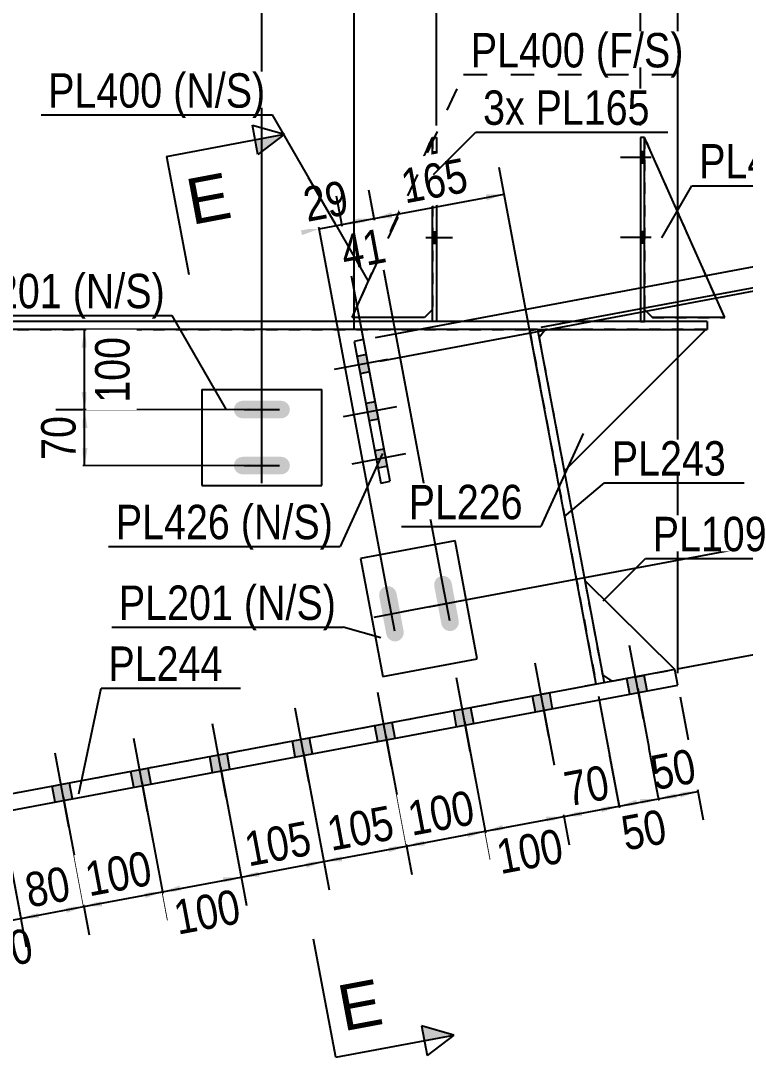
# Model space of a CAD drawing. Header units: millimetres. Extents: x -37 to 365, y -197 to 80.
# Drawn here: x 256.8 to 317.1, y -50.6 to 35.7 of the extents above; entities that cross this region are included whole.
import ezdxf

# ---------------------------------------------------------------- set-up
doc = ezdxf.new("R2010")
doc.units = ezdxf.units.MM
doc.linetypes.add('DXK_LINE_DOT1', pattern=[1.8814, 0.9407, -0.9407])
doc.linetypes.add('DXK_LINE_DOT2', pattern=[3.9198, 1.9599, -1.9599])
doc.styles.add('Arial', font='ARIAL.TTF', dxfattribs={"height": 0.2})
doc.styles.add('Arial Narrow', font='ARIALN.TTF', dxfattribs={"height": 0.2})

# ---------------------------------------------------------------- blocks, each defined once
blk = doc.blocks.new('Part-627306749-1599 - 1576')
at = {"color": 2, "linetype": 'Continuous'}
for p, q in [((292.947, -7.592), (285.084, -9.069)), ((294.792, -17.42), (292.947, -7.592)), ((285.084, -9.069), (286.93, -18.897)), ((286.93, -18.897), (294.792, -17.42))]:
    blk.add_line(p, q, dxfattribs=at)
blk = doc.blocks.new('Part-627306749-1709 - 1576')
at = {"color": 2, "linetype": 'Continuous'}
for p, q in [((248.994, 10), (248.994, 6.119)), ((299.139, 10), (299.162, 9.877)), ((248.994, -30), (248.994, 2.507))]:
    blk.add_line(p, q, dxfattribs=at)
at = {"color": 7, "linetype": 'DXK_LINE_DOT1'}
for p, q in [((248.994, 10), (299.139, 10)), ((299.162, 9.877), (304.687, -19.541)), ((248.994, 6.119), (248.994, 2.507)), ((304.687, -19.541), (248.994, -30))]:
    blk.add_line(p, q, dxfattribs=at)
blk = doc.blocks.new('Part-627306749-1643 - 1576')
at = {"color": 2, "linetype": 'Continuous'}
for p, q in [((299.817, 10), (299.162, 9.877)), ((304.687, -19.541), (299.162, 9.877)), ((299.817, 10), (305.342, -19.418)), ((305.342, -19.418), (304.687, -19.541))]:
    blk.add_line(p, q, dxfattribs=at)
blk = doc.blocks.new('Part-627306749-1753 - 1576')
at = {"color": 2, "linetype": 'Continuous'}
for p, q in [((291.054, 10.667), (247.243, 10.667)), ((308.388, 10.667), (291.387, 10.667)), ((313.937, 10.667), (308.721, 10.667)), ((313.937, 10.667), (313.937, 10)), ((299.817, 10), (230.243, 10)), ((299.818, 10), (313.937, 10))]:
    blk.add_line(p, q, dxfattribs=at)
at = {"color": 7, "linetype": 'DXK_LINE_DOT1'}
for p, q in [((291.387, 10.667), (291.054, 10.667)), ((308.721, 10.667), (308.388, 10.667)), ((299.817, 10), (299.818, 10)), ((299.817, 10), (299.818, 10))]:
    blk.add_line(p, q, dxfattribs=at)
blk = doc.blocks.new('Part-627306749-2097 - 1576')
at = {"color": 2, "linetype": 'Continuous'}
for p, q in [((311.239, -18.31), (248.994, -30)), ((311.485, -19.621), (311.239, -18.31)), ((249.24, -31.31), (311.485, -19.621)), ((248.994, -30), (249.24, -31.31))]:
    blk.add_line(p, q, dxfattribs=at)
blk = doc.blocks.new('Bolt-627306749-2122 - 1576')
at = {"linetype": 'Continuous'}
for points in [[(291.387, 23.868), (291.387, 24.802), (291.054, 24.802), (291.054, 23.868)], [(291.387, 23.868), (291.387, 24.802), (291.054, 24.802), (291.054, 23.868)], [(291.387, 23.868), (291.387, 24.802), (291.054, 24.802), (291.054, 23.868)], [(291.387, 17.202), (291.387, 18.135), (291.054, 18.135), (291.054, 17.202)], [(291.387, 17.202), (291.387, 18.135), (291.054, 18.135), (291.054, 17.202)], [(291.387, 17.202), (291.387, 18.135), (291.054, 18.135), (291.054, 17.202)]]:
    blk.add_hatch(color=3, dxfattribs=at).paths.add_polyline_path(points)
at = {"color": 3, "linetype": 'Continuous'}
for p, q in [((290.521, 24.335), (292.721, 24.335)), ((290.521, 24.335), (292.721, 24.335)), ((290.521, 24.335), (292.721, 24.335)), ((291.054, 24.802), (291.387, 24.802)), ((291.054, 24.802), (291.387, 24.802)), ((291.054, 24.802), (291.387, 24.802)), ((291.054, 23.868), (291.387, 23.868)), ((291.054, 23.868), (291.387, 23.868)), ((291.054, 23.868), (291.387, 23.868)), ((291.054, 18.135), (291.387, 18.135)), ((291.054, 18.135), (291.387, 18.135)), ((291.054, 18.135), (291.387, 18.135)), ((290.521, 17.668), (292.721, 17.668)), ((290.521, 17.668), (292.721, 17.668)), ((290.521, 17.668), (292.721, 17.668)), ((291.054, 17.202), (291.387, 17.202)), ((291.054, 17.202), (291.387, 17.202)), ((291.054, 17.202), (291.387, 17.202))]:
    blk.add_line(p, q, dxfattribs=at)
blk = doc.blocks.new('Part-627306749-1822 - 1576')
at = {"color": 2, "linetype": 'Continuous'}
for p, q in [((284.387, 11), (291.054, 26)), ((291.054, 11.667), (290.387, 11)), ((290.387, 11), (284.387, 11))]:
    blk.add_line(p, q, dxfattribs=at)
at = {"color": 7, "linetype": 'DXK_LINE_DOT1'}
blk.add_line((291.054, 26), (291.054, 11.667), dxfattribs=at)
blk = doc.blocks.new('Bolt-627306749-2126 - 1576')
at = {"linetype": 'Continuous'}
for points in [[(292.087, -10.524), (291.801, -10.52), (291.535, -10.627), (291.331, -10.827), (291.219, -11.09), (291.215, -11.377), (291.806, -14.522), (291.913, -14.787), (292.113, -14.992), (292.376, -15.104), (292.662, -15.107), (292.928, -15), (293.132, -14.8), (293.244, -14.537), (293.248, -14.251), (292.657, -11.106), (292.55, -10.84), (292.35, -10.636)], [(287.5, -11.385), (287.214, -11.382), (286.949, -11.488), (286.744, -11.689), (286.632, -11.952), (286.629, -12.238), (287.22, -15.383), (287.326, -15.648), (287.526, -15.853), (287.79, -15.965), (288.076, -15.968), (288.341, -15.862), (288.546, -15.661), (288.658, -15.398), (288.661, -15.112), (288.07, -11.967), (287.964, -11.702), (287.764, -11.497)]]:
    blk.add_hatch(color=3, dxfattribs=at).paths.add_polyline_path(points)
at = {"color": 3, "linetype": 'Continuous'}
for p, q in [((292.502, -14.255), (291.961, -11.372)), ((287.916, -15.117), (287.374, -12.234)), ((290.79, -13.084), (293.673, -12.543)), ((286.204, -13.946), (289.086, -13.404))]:
    blk.add_line(p, q, dxfattribs=at)
blk = doc.blocks.new('Part-627306749-1871 - 1576')
at = {"color": 2, "linetype": 'Continuous'}
for p, q in [((285.324, 9.156), (284.538, 9.008)), ((284.538, 9.008), (286.753, -2.786)), ((287.539, -2.638), (285.324, 9.156)), ((286.753, -2.786), (287.539, -2.638))]:
    blk.add_line(p, q, dxfattribs=at)
blk = doc.blocks.new('Part-627306749-2031 - 1576')
at = {"color": 2, "linetype": 'Continuous'}
for p, q in [((315.388, 10.999), (308.723, 26)), ((309.388, 11), (308.721, 11.667)), ((315.388, 10.999), (309.388, 11))]:
    blk.add_line(p, q, dxfattribs=at)
blk = doc.blocks.new('Part-627306749-1952 - 1576')
at = {"color": 7, "linetype": 'DXK_LINE_DOT1'}
for p, q in [((308.723, 26), (308.721, 11.667)), ((315.388, 10.999), (308.723, 26)), ((308.721, 11.667), (309.388, 11)), ((309.388, 11), (315.388, 10.999))]:
    blk.add_line(p, q, dxfattribs=at)
blk = doc.blocks.new('Part-627306749-2075 - 1576')
at = {"color": 2, "linetype": 'Continuous'}
for p, q in [((300.484, 10), (299.94, 9.345)), ((302.032, -1.794), (313.817, 10))]:
    blk.add_line(p, q, dxfattribs=at)
at = {"color": 7, "linetype": 'DXK_LINE_DOT1'}
for p, q in [((313.817, 10), (300.484, 10)), ((299.94, 9.345), (302.032, -1.794))]:
    blk.add_line(p, q, dxfattribs=at)
blk = doc.blocks.new('Part-627306749-2119 - 1576')
at = {"color": 2, "linetype": 'Continuous'}
for p, q in [((311.239, -18.31), (303.742, -10.9)), ((305.219, -18.763), (305.997, -19.295))]:
    blk.add_line(p, q, dxfattribs=at)
at = {"color": 7, "linetype": 'DXK_LINE_DOT1'}
for p, q in [((303.742, -10.9), (305.219, -18.763)), ((305.997, -19.295), (311.239, -18.31))]:
    blk.add_line(p, q, dxfattribs=at)
blk = doc.blocks.new('Bolt-627306749-2124 - 1576')
at = {"linetype": 'Continuous'}
for points in [[(308.723, 23.866), (308.723, 24.8), (308.389, 24.8), (308.389, 23.867)], [(308.723, 23.866), (308.723, 24.8), (308.389, 24.8), (308.389, 23.867)], [(308.723, 23.866), (308.723, 24.8), (308.389, 24.8), (308.389, 23.867)], [(308.722, 17.2), (308.722, 18.133), (308.389, 18.133), (308.388, 17.2)], [(308.722, 17.2), (308.722, 18.133), (308.389, 18.133), (308.388, 17.2)], [(308.722, 17.2), (308.722, 18.133), (308.389, 18.133), (308.388, 17.2)]]:
    blk.add_hatch(color=3, dxfattribs=at).paths.add_polyline_path(points)
at = {"color": 3, "linetype": 'Continuous'}
for p, q in [((309.256, 24.333), (306.723, 24.333)), ((309.256, 24.333), (306.723, 24.333)), ((309.256, 24.333), (306.723, 24.333)), ((308.723, 24.8), (308.389, 24.8)), ((308.723, 24.8), (308.389, 24.8)), ((308.723, 24.8), (308.389, 24.8)), ((308.723, 23.866), (308.389, 23.867)), ((308.723, 23.866), (308.389, 23.867)), ((308.723, 23.866), (308.389, 23.867)), ((308.722, 18.133), (308.389, 18.133)), ((308.722, 18.133), (308.389, 18.133)), ((308.722, 18.133), (308.389, 18.133)), ((309.255, 17.666), (306.722, 17.667)), ((309.255, 17.666), (306.722, 17.667)), ((309.255, 17.666), (306.722, 17.667)), ((308.722, 17.2), (308.388, 17.2)), ((308.722, 17.2), (308.388, 17.2)), ((308.722, 17.2), (308.388, 17.2))]:
    blk.add_line(p, q, dxfattribs=at)
blk = doc.blocks.new('Bolt-627306749-2130 - 1576')
at = {"linetype": 'Continuous'}
for points in [[(278.978, 2.814), (279.137, 3.052), (279.193, 3.333), (279.137, 3.613), (278.978, 3.851), (278.74, 4.01), (278.459, 4.066), (275.259, 4.066), (274.979, 4.01), (274.741, 3.851), (274.582, 3.613), (274.526, 3.333), (274.582, 3.052), (274.741, 2.814), (274.979, 2.655), (275.259, 2.599), (278.459, 2.599), (278.74, 2.655)], [(278.978, -1.852), (279.137, -1.615), (279.193, -1.334), (279.137, -1.053), (278.978, -0.815), (278.74, -0.656), (278.459, -0.601), (275.259, -0.601), (274.979, -0.656), (274.741, -0.815), (274.582, -1.053), (274.526, -1.334), (274.582, -1.615), (274.741, -1.852), (274.979, -2.011), (275.259, -2.067), (278.459, -2.067), (278.74, -2.011)]]:
    blk.add_hatch(color=3, dxfattribs=at).paths.add_polyline_path(points)
at = {"color": 3, "linetype": 'Continuous'}
for p, q in [((276.859, 1.866), (276.859, 4.799)), ((275.393, 3.333), (278.326, 3.333)), ((276.859, -2.801), (276.859, 0.133)), ((275.393, -1.334), (278.326, -1.334))]:
    blk.add_line(p, q, dxfattribs=at)
blk = doc.blocks.new('Bolt-627306749-2136 - 1576')
at = {"linetype": 'Continuous'}
for points in [[(285.829, 6.469), (285.558, 7.911), (284.772, 7.763), (285.042, 6.322)], [(286.567, 2.538), (286.296, 3.979), (285.51, 3.832), (285.781, 2.39)], [(287.305, -1.393), (287.035, 0.048), (286.248, -0.1), (286.519, -1.541)]]:
    blk.add_hatch(color=3, dxfattribs=at).paths.add_polyline_path(points)
at = {"color": 3, "linetype": 'Continuous'}
for p, q in [((285.558, 7.911), (284.772, 7.763)), ((287.331, 7.498), (282.876, 6.661)), ((285.829, 6.469), (285.042, 6.322)), ((288.07, 3.566), (283.614, 2.73)), ((286.296, 3.979), (285.51, 3.832)), ((286.567, 2.538), (285.781, 2.39)), ((287.035, 0.048), (286.248, -0.1)), ((288.808, -0.365), (284.353, -1.202)), ((287.305, -1.393), (286.519, -1.541))]:
    blk.add_line(p, q, dxfattribs=at)
blk = doc.blocks.new('Bolt-627306749-2181 - 1576')
at = {"linetype": 'Continuous'}
for points in [[(308.684, -18.79), (307.242, -19.061), (307.488, -20.371), (308.93, -20.101)], [(308.684, -18.79), (307.242, -19.061), (307.488, -20.371), (308.93, -20.101)], [(300.821, -20.267), (299.38, -20.537), (299.626, -21.848), (301.067, -21.577)], [(300.821, -20.267), (299.38, -20.537), (299.626, -21.848), (301.067, -21.577)], [(294.269, -21.497), (292.827, -21.768), (293.074, -23.078), (294.515, -22.808)], [(294.269, -21.497), (292.827, -21.768), (293.074, -23.078), (294.515, -22.808)], [(287.717, -22.728), (286.275, -22.998), (286.521, -24.309), (287.963, -24.038)], [(287.717, -22.728), (286.275, -22.998), (286.521, -24.309), (287.963, -24.038)], [(280.837, -24.02), (279.396, -24.29), (279.642, -25.601), (281.083, -25.33)], [(280.837, -24.02), (279.396, -24.29), (279.642, -25.601), (281.083, -25.33)], [(273.957, -25.312), (272.516, -25.583), (272.762, -26.893), (274.203, -26.622)], [(273.957, -25.312), (272.516, -25.583), (272.762, -26.893), (274.203, -26.622)], [(267.405, -26.542), (265.964, -26.813), (266.21, -28.123), (267.651, -27.853)], [(267.405, -26.542), (265.964, -26.813), (266.21, -28.123), (267.651, -27.853)], [(260.853, -27.773), (259.412, -28.044), (259.658, -29.354), (261.099, -29.083)], [(260.853, -27.773), (259.412, -28.044), (259.658, -29.354), (261.099, -29.083)], [(252.991, -29.249), (251.549, -29.52), (251.795, -30.831), (253.237, -30.56)], [(252.991, -29.249), (251.549, -29.52), (251.795, -30.831), (253.237, -30.56)]]:
    blk.add_hatch(color=3, dxfattribs=at).paths.add_polyline_path(points)
at = {"color": 3, "linetype": 'Continuous'}
for p, q in [((308.62, -22.424), (307.471, -16.305)), ((308.62, -22.424), (307.471, -16.305)), ((300.757, -23.901), (299.608, -17.781)), ((300.757, -23.901), (299.608, -17.781)), ((308.93, -20.101), (308.684, -18.79)), ((308.93, -20.101), (308.684, -18.79)), ((294.205, -25.131), (293.056, -19.012)), ((294.205, -25.131), (293.056, -19.012)), ((307.488, -20.371), (307.242, -19.061)), ((307.488, -20.371), (307.242, -19.061)), ((287.653, -26.362), (286.504, -20.242)), ((287.653, -26.362), (286.504, -20.242)), ((299.626, -21.848), (299.38, -20.537)), ((299.626, -21.848), (299.38, -20.537)), ((301.067, -21.577), (300.821, -20.267)), ((301.067, -21.577), (300.821, -20.267)), ((280.773, -27.654), (279.624, -21.534)), ((280.773, -27.654), (279.624, -21.534)), ((294.515, -22.808), (294.269, -21.497)), ((294.515, -22.808), (294.269, -21.497)), ((293.074, -23.078), (292.827, -21.768)), ((293.074, -23.078), (292.827, -21.768)), ((273.894, -28.946), (272.744, -22.826)), ((273.894, -28.946), (272.744, -22.826)), ((286.521, -24.309), (286.275, -22.998)), ((286.521, -24.309), (286.275, -22.998)), ((287.963, -24.038), (287.717, -22.728)), ((287.963, -24.038), (287.717, -22.728)), ((267.342, -30.176), (266.192, -24.057)), ((267.342, -30.176), (266.192, -24.057)), ((281.083, -25.33), (280.837, -24.02)), ((281.083, -25.33), (280.837, -24.02)), ((279.642, -25.601), (279.396, -24.29)), ((279.642, -25.601), (279.396, -24.29)), ((260.789, -31.407), (259.64, -25.287)), ((260.789, -31.407), (259.64, -25.287)), ((272.762, -26.893), (272.516, -25.583)), ((272.762, -26.893), (272.516, -25.583)), ((274.203, -26.622), (273.957, -25.312)), ((274.203, -26.622), (273.957, -25.312)), ((267.651, -27.853), (267.405, -26.542)), ((267.651, -27.853), (267.405, -26.542)), ((252.927, -32.884), (251.778, -26.764)), ((252.927, -32.884), (251.778, -26.764)), ((266.21, -28.123), (265.964, -26.813)), ((266.21, -28.123), (265.964, -26.813)), ((259.658, -29.354), (259.412, -28.044)), ((259.658, -29.354), (259.412, -28.044)), ((261.099, -29.083), (260.853, -27.773)), ((261.099, -29.083), (260.853, -27.773)), ((253.237, -30.56), (252.991, -29.249)), ((253.237, -30.56), (252.991, -29.249)), ((251.795, -30.831), (251.549, -29.52)), ((251.795, -30.831), (251.549, -29.52))]:
    blk.add_line(p, q, dxfattribs=at)
blk = doc.blocks.new('Part-627306749-2273 - 1576')
at = {"color": 2, "linetype": 'Continuous'}
for p, q in [((308.39, 26), (308.388, 10.667)), ((308.723, 26), (308.39, 26)), ((308.721, 10.667), (308.723, 26)), ((308.388, 10.667), (308.721, 10.667))]:
    blk.add_line(p, q, dxfattribs=at)
blk = doc.blocks.new('Part-627306749-2283 - 1576')
at = {"color": 2, "linetype": 'Continuous'}
for p, q in [((291.054, 10.667), (291.054, 26)), ((291.054, 26), (291.387, 26)), ((291.387, 26), (291.387, 10.667)), ((291.387, 10.667), (291.054, 10.667))]:
    blk.add_line(p, q, dxfattribs=at)
blk = doc.blocks.new('Part-627306749-2303 - 1576')
at = {"color": 2, "linetype": 'Continuous'}
for p, q in [((271.859, 4.999), (281.859, 4.999)), ((271.859, 4.999), (271.859, -3.001)), ((281.859, -3.001), (281.859, 4.999)), ((271.859, -3.001), (281.859, -3.001))]:
    blk.add_line(p, q, dxfattribs=at)
blk = doc.blocks.new('Part-627306749-5512 - 1576')
at = {"color": 7, "linetype": 'DXK_LINE_DOT1'}
for p, q in [((284.387, 11), (291.054, 26)), ((291.054, 11.666), (290.387, 11)), ((291.054, 11.667), (291.054, 11.666)), ((290.387, 11), (284.387, 11))]:
    blk.add_line(p, q, dxfattribs=at)
blk = doc.blocks.new('StraightDimension-627306749-6369 - 1576')
at = {"linetype": 'Continuous'}
blk.add_hatch(color=7, dxfattribs=at).paths.add_polyline_path([(306.89, 40.036), (308.39, 39.786), (306.89, 39.536)])
at = {"color": 7, "linetype": 'Continuous'}
for p, q in [((308.39, 27), (308.39, 44.286)), ((298.327, 39.786), (308.39, 39.786))]:
    blk.add_line(p, q, dxfattribs=at)
at = {"color": 0}
blk.add_wipeout([(307.615, 40.686), (307.615, 44.886), (299.102, 44.886), (299.102, 40.686)], dxfattribs=at)
at = {"color": 3, "style": 'Arial Narrow'}
blk.add_text('7485', height=2.8633, dxfattribs=at).set_placement((299.702, 41.286))
blk = doc.blocks.new('StraightDimension-627306749-2498 - 1576')
at = {"linetype": 'Continuous'}
for points in [[(311.625, -28.495), (313.146, -28.463), (311.718, -28.986)], [(311.39, -29.047), (309.87, -29.079), (311.298, -28.556)]]:
    blk.add_hatch(color=7, dxfattribs=at).paths.add_polyline_path(points)
at = {"color": 7, "linetype": 'Continuous'}
for p, q in [((308.147, -19.908), (310.313, -31.437)), ((311.67, -20.604), (313.589, -30.822)), ((309.87, -29.079), (313.146, -28.463))]:
    blk.add_line(p, q, dxfattribs=at)
at = {"color": 0}
blk.add_wipeout([(313.866, -28.176), (313.091, -24.048), (308.319, -24.944), (309.094, -29.072)], dxfattribs=at)
at = {"color": 3, "style": 'Arial Narrow'}
blk.add_text('50', height=2.8633, rotation=10.6341, dxfattribs=at).set_placement((309.573, -28.371))
blk = doc.blocks.new('StraightDimension-627306749-2513 - 1576')
at = {"linetype": 'Continuous'}
for points in [[(323.393, 17.831), (323.424, 16.311), (322.902, 17.739)], [(323.773, 13.1), (323.742, 14.62), (324.264, 13.192)]]:
    blk.add_hatch(color=7, dxfattribs=at).paths.add_polyline_path(points)
at = {"color": 7, "linetype": 'Continuous'}
for p, q in [((286.307, 9.34), (325.635, 16.726)), ((323.424, 16.311), (323.742, 14.62)), ((300.122, 10.185), (325.953, 15.036))]:
    blk.add_line(p, q, dxfattribs=at)
at = {"color": 0}
blk.add_wipeout([(324.178, 13.107), (328.306, 13.882), (327.41, 18.655), (323.282, 17.88)], dxfattribs=at)
at = {"color": 3, "style": 'Arial Narrow'}
blk.add_text('26', height=2.8633, rotation=-79.36611, dxfattribs=at).set_placement((323.983, 17.401))
blk = doc.blocks.new('StraightDimension-627306749-6370 - 1576')
at = {"linetype": 'Continuous'}
blk.add_hatch(color=7, dxfattribs=at).paths.add_polyline_path([(289.887, 40.036), (291.387, 39.786), (289.887, 39.536)])
at = {"color": 7, "linetype": 'Continuous'}
for p, q in [((291.387, 27), (291.387, 44.286)), ((281.325, 39.786), (291.387, 39.786))]:
    blk.add_line(p, q, dxfattribs=at)
at = {"color": 0}
blk.add_wipeout([(290.612, 40.686), (290.612, 44.886), (282.1, 44.886), (282.1, 40.686)], dxfattribs=at)
at = {"color": 3, "style": 'Arial Narrow'}
blk.add_text('7230', height=2.8633, dxfattribs=at).set_placement((282.7, 41.286))
blk = doc.blocks.new('StraightDimension-627306749-2598 - 1576')
at = {"linetype": 'Continuous'}
for points in [[(261.848, 1.807), (262.096, 3.308), (262.348, 1.808)], [(262.351, 0.142), (262.103, -1.359), (261.851, 0.141)]]:
    blk.add_hatch(color=7, dxfattribs=at).paths.add_polyline_path(points)
at = {"color": 7, "linetype": 'Continuous'}
for p, q in [((275.859, 3.331), (259.846, 3.304)), ((262.103, -1.359), (262.096, 3.308)), ((275.859, -1.336), (259.853, -1.363))]:
    blk.add_line(p, q, dxfattribs=at)
at = {"color": 0}
blk.add_wipeout([(261.945, 3.402), (257.745, 3.395), (257.754, -1.461), (261.954, -1.454)], dxfattribs=at)
at = {"color": 3, "style": 'Arial Narrow'}
blk.add_text('70', height=2.8633, rotation=90.09761, dxfattribs=at).set_placement((261.353, -0.855))
blk = doc.blocks.new('StraightDimension-627306749-2417 - 1576')
at = {"linetype": 'Continuous'}
for points in [[(255.697, -39.507), (254.177, -39.538), (255.605, -39.015)], [(255.277, -39.077), (256.797, -39.046), (255.369, -39.568)]]:
    blk.add_hatch(color=7, dxfattribs=at).paths.add_polyline_path(points)
at = {"color": 7, "linetype": 'Continuous'}
for p, q in [((255.075, -29.875), (257.213, -41.257)), ((252.454, -30.368), (254.592, -41.749)), ((254.177, -39.538), (256.797, -39.046))]:
    blk.add_line(p, q, dxfattribs=at)
at = {"color": 0}
blk.add_wipeout([(258.676, -43.119), (257.901, -38.991), (253.128, -39.887), (253.903, -44.015)], dxfattribs=at)
at = {"color": 3, "style": 'Arial Narrow'}
blk.add_text('40', height=2.8633, rotation=10.6341, dxfattribs=at).set_placement((254.382, -43.315))
blk = doc.blocks.new('StraightDimension-627306749-2435 - 1576')
at = {"linetype": 'Continuous'}
for points in [[(258.318, -39.014), (256.797, -39.046), (258.226, -38.523)], [(260.519, -38.092), (262.039, -38.061), (260.611, -38.584)]]:
    blk.add_hatch(color=7, dxfattribs=at).paths.add_polyline_path(points)
at = {"color": 7, "linetype": 'Continuous'}
for p, q in [((260.317, -28.891), (262.482, -40.42)), ((255.075, -29.875), (257.24, -41.404)), ((256.797, -39.046), (262.039, -38.061))]:
    blk.add_line(p, q, dxfattribs=at)
at = {"color": 0}
blk.add_wipeout([(261.777, -37.958), (261.002, -33.83), (256.229, -34.726), (257.004, -38.854)], dxfattribs=at)
at = {"color": 3, "style": 'Arial Narrow'}
blk.add_text('80', height=2.8633, rotation=10.6341, dxfattribs=at).set_placement((257.483, -38.154))
blk = doc.blocks.new('StraightDimension-627306749-2448 - 1576')
at = {"linetype": 'Continuous'}
for points in [[(267.071, -36.862), (268.591, -36.831), (267.163, -37.353)], [(263.56, -38.03), (262.039, -38.061), (263.467, -37.539)]]:
    blk.add_hatch(color=7, dxfattribs=at).paths.add_polyline_path(points)
at = {"color": 7, "linetype": 'Continuous'}
for p, q in [((266.869, -27.66), (269.034, -39.19)), ((260.317, -28.891), (262.482, -40.42)), ((262.039, -38.061), (268.591, -36.831))]:
    blk.add_line(p, q, dxfattribs=at)
at = {"color": 0}
blk.add_wipeout([(268.572, -36.682), (267.797, -32.554), (261.228, -33.788), (262.003, -37.915)], dxfattribs=at)
at = {"color": 3, "style": 'Arial Narrow'}
blk.add_text('100', height=2.8633, rotation=10.6341, dxfattribs=at).set_placement((262.482, -37.215))
blk = doc.blocks.new('StraightDimension-627306749-2451 - 1576')
at = {"linetype": 'Continuous'}
for points in [[(273.623, -35.631), (275.143, -35.6), (273.715, -36.123)], [(270.112, -36.8), (268.591, -36.831), (270.019, -36.308)]]:
    blk.add_hatch(color=7, dxfattribs=at).paths.add_polyline_path(points)
at = {"color": 7, "linetype": 'Continuous'}
for p, q in [((273.421, -26.43), (275.559, -37.812)), ((266.869, -27.66), (269.007, -39.042)), ((268.591, -36.831), (275.143, -35.6))]:
    blk.add_line(p, q, dxfattribs=at)
at = {"color": 0}
blk.add_wipeout([(275.955, -39.874), (275.18, -35.746), (268.61, -36.98), (269.385, -41.108)], dxfattribs=at)
at = {"color": 3, "style": 'Arial Narrow'}
blk.add_text('100', height=2.8633, rotation=10.6341, dxfattribs=at).set_placement((269.864, -40.407))
blk = doc.blocks.new('StraightDimension-627306749-2571 - 1576')
at = {"linetype": 'Continuous'}
for points in [[(285.045, 18.771), (283.524, 18.74), (284.952, 19.263)], [(280.104, 18.352), (281.625, 18.383), (280.196, 17.861)]]:
    blk.add_hatch(color=7, dxfattribs=at).paths.add_polyline_path(points)
at = {"color": 7, "linetype": 'Continuous'}
for p, q in [((286.7, 1.83), (283.109, 20.951)), ((287.46, -12.692), (281.209, 20.595)), ((281.625, 18.383), (283.524, 18.74))]:
    blk.add_line(p, q, dxfattribs=at)
at = {"color": 0}
blk.add_wipeout([(284.933, 19.157), (284.158, 23.285), (279.385, 22.389), (280.16, 18.261)], dxfattribs=at)
at = {"color": 3, "style": 'Arial Narrow'}
blk.add_text('29', height=2.8633, rotation=10.6341, dxfattribs=at).set_placement((280.639, 18.961))
blk = doc.blocks.new('StraightDimension-627306749-2454 - 1576')
at = {"linetype": 'Continuous'}
for points in [[(280.503, -34.339), (282.023, -34.308), (280.595, -34.831)], [(276.664, -35.569), (275.143, -35.6), (276.571, -35.078)]]:
    blk.add_hatch(color=7, dxfattribs=at).paths.add_polyline_path(points)
at = {"color": 7, "linetype": 'Continuous'}
for p, q in [((280.301, -25.138), (282.466, -36.667)), ((273.421, -26.43), (275.586, -37.959)), ((275.143, -35.6), (282.023, -34.308))]:
    blk.add_line(p, q, dxfattribs=at)
at = {"color": 0}
blk.add_wipeout([(281.84, -34.19), (281.065, -30.062), (274.496, -31.296), (275.271, -35.424)], dxfattribs=at)
at = {"color": 3, "style": 'Arial Narrow'}
blk.add_text('105', height=2.8633, rotation=10.6341, dxfattribs=at).set_placement((275.75, -34.723))
blk = doc.blocks.new('StraightDimension-627306749-2463 - 1576')
at = {"linetype": 'Continuous'}
for points in [[(287.383, -33.047), (288.903, -33.016), (287.475, -33.539)], [(283.544, -34.277), (282.023, -34.308), (283.451, -33.786)]]:
    blk.add_hatch(color=7, dxfattribs=at).paths.add_polyline_path(points)
at = {"color": 7, "linetype": 'Continuous'}
for p, q in [((287.181, -23.846), (289.346, -35.375)), ((280.301, -25.138), (282.466, -36.667)), ((282.023, -34.308), (288.903, -33.016))]:
    blk.add_line(p, q, dxfattribs=at)
at = {"color": 0}
blk.add_wipeout([(288.72, -32.898), (287.945, -28.77), (281.375, -30.004), (282.151, -34.132)], dxfattribs=at)
at = {"color": 3, "style": 'Arial Narrow'}
blk.add_text('105', height=2.8633, rotation=10.6341, dxfattribs=at).set_placement((282.63, -33.431))
blk = doc.blocks.new('StraightDimension-627306749-2472 - 1576')
at = {"linetype": 'Continuous'}
for points in [[(293.935, -31.817), (295.455, -31.786), (294.027, -32.308)], [(290.423, -32.985), (288.903, -33.016), (290.331, -32.494)]]:
    blk.add_hatch(color=7, dxfattribs=at).paths.add_polyline_path(points)
at = {"color": 7, "linetype": 'Continuous'}
for p, q in [((293.733, -22.615), (295.898, -34.144)), ((287.181, -23.846), (289.346, -35.375)), ((288.903, -33.016), (295.455, -31.786))]:
    blk.add_line(p, q, dxfattribs=at)
at = {"color": 0}
blk.add_wipeout([(295.436, -31.637), (294.661, -27.509), (288.091, -28.743), (288.866, -32.87)], dxfattribs=at)
at = {"color": 3, "style": 'Arial Narrow'}
blk.add_text('100', height=2.8633, rotation=10.6341, dxfattribs=at).set_placement((289.345, -32.17))
blk = doc.blocks.new('StraightDimension-627306749-2475 - 1576')
at = {"linetype": 'Continuous'}
for points in [[(300.489, -30.586), (302.009, -30.555), (300.581, -31.077)], [(296.975, -31.755), (295.455, -31.786), (296.883, -31.263)]]:
    blk.add_hatch(color=7, dxfattribs=at).paths.add_polyline_path(points)
at = {"color": 7, "linetype": 'Continuous'}
for p, q in [((300.287, -21.385), (302.424, -32.766)), ((293.733, -22.615), (295.87, -33.997)), ((295.455, -31.786), (302.009, -30.555))]:
    blk.add_line(p, q, dxfattribs=at)
at = {"color": 0}
blk.add_wipeout([(302.82, -34.829), (302.045, -30.701), (295.475, -31.935), (296.25, -36.062)], dxfattribs=at)
at = {"color": 3, "style": 'Arial Narrow'}
blk.add_text('100', height=2.8633, rotation=10.6341, dxfattribs=at).set_placement((296.729, -35.362))
blk = doc.blocks.new('StraightDimension-627306749-2481 - 1576')
at = {"linetype": 'Continuous'}
for points in [[(303.529, -30.524), (302.009, -30.555), (303.437, -30.032)], [(305.073, -29.725), (306.594, -29.694), (305.166, -30.216)]]:
    blk.add_hatch(color=7, dxfattribs=at).paths.add_polyline_path(points)
at = {"color": 7, "linetype": 'Continuous'}
for p, q in [((304.871, -20.524), (307.037, -32.053)), ((300.287, -21.385), (302.452, -32.914)), ((302.009, -30.555), (306.594, -29.694))]:
    blk.add_line(p, q, dxfattribs=at)
at = {"color": 0}
blk.add_wipeout([(306.66, -29.529), (305.885, -25.401), (301.112, -26.297), (301.887, -30.425)], dxfattribs=at)
at = {"color": 3, "style": 'Arial Narrow'}
blk.add_text('70', height=2.8633, rotation=10.6341, dxfattribs=at).set_placement((302.366, -29.725))
blk = doc.blocks.new('StraightDimension-627306749-2485 - 1576')
at = {"linetype": 'Continuous'}
for points in [[(308.114, -29.663), (306.594, -29.694), (308.022, -29.171)], [(308.349, -29.11), (309.87, -29.079), (308.442, -29.601)]]:
    blk.add_hatch(color=7, dxfattribs=at).paths.add_polyline_path(points)
at = {"color": 7, "linetype": 'Continuous'}
for p, q in [((304.871, -20.524), (307.009, -31.905)), ((308.147, -19.908), (310.285, -31.29)), ((306.594, -29.694), (309.87, -29.079))]:
    blk.add_line(p, q, dxfattribs=at)
at = {"color": 0}
blk.add_wipeout([(311.421, -33.214), (310.646, -29.086), (305.873, -29.982), (306.648, -34.11)], dxfattribs=at)
at = {"color": 3, "style": 'Arial Narrow'}
blk.add_text('50', height=2.8633, rotation=10.6341, dxfattribs=at).set_placement((307.127, -33.409))
blk = doc.blocks.new('StraightDimension-627306749-2518 - 1576')
at = {"linetype": 'Continuous'}
for points in [[(327.676, -7.684), (327.645, -6.163), (328.167, -7.591)], [(329.258, -13.4), (329.289, -14.92), (328.767, -13.492)]]:
    blk.add_hatch(color=7, dxfattribs=at).paths.add_polyline_path(points)
at = {"color": 7, "linetype": 'Continuous'}
for p, q in [((288.628, -13.49), (329.856, -5.748)), ((327.645, -6.163), (329.289, -14.92)), ((311.451, -18.271), (331.501, -14.505))]:
    blk.add_line(p, q, dxfattribs=at)
at = {"color": 0}
blk.add_wipeout([(329.231, -13.799), (333.359, -13.024), (332.125, -6.454), (327.998, -7.229)], dxfattribs=at)
at = {"color": 3, "style": 'Arial Narrow'}
blk.add_text('134', height=2.8633, rotation=-79.36611, dxfattribs=at).set_placement((328.698, -7.708))
blk = doc.blocks.new('StraightDimension-627306749-2528 - 1576')
at = {"linetype": 'Continuous'}
for points in [[(323.824, 12.825), (323.793, 14.345), (324.316, 12.917)], [(327.614, -4.643), (327.645, -6.163), (327.122, -4.735)]]:
    blk.add_hatch(color=7, dxfattribs=at).paths.add_polyline_path(points)
at = {"color": 7, "linetype": 'Continuous'}
for p, q in [((286.676, 7.375), (326.005, 14.76)), ((323.793, 14.345), (327.645, -6.163)), ((288.628, -13.49), (329.856, -5.748))]:
    blk.add_line(p, q, dxfattribs=at)
at = {"color": 0}
blk.add_wipeout([(326.483, 0.834), (330.611, 1.609), (329.377, 8.178), (325.25, 7.403)], dxfattribs=at)
at = {"color": 3, "style": 'Arial Narrow'}
blk.add_text('313', height=2.8633, rotation=-79.36611, dxfattribs=at).set_placement((325.95, 6.924))
blk = doc.blocks.new('StraightDimension-627306749-2535 - 1576')
at = {"linetype": 'Continuous'}
for points in [[(323.71, 16.141), (323.742, 14.62), (323.219, 16.048)], [(323.824, 12.825), (323.793, 14.345), (324.316, 12.917)]]:
    blk.add_hatch(color=7, dxfattribs=at).paths.add_polyline_path(points)
at = {"color": 7, "linetype": 'Continuous'}
for p, q in [((286.676, 7.375), (326.152, 14.788)), ((300.122, 10.185), (326.1, 15.063)), ((323.742, 14.62), (323.793, 14.345))]:
    blk.add_line(p, q, dxfattribs=at)
at = {"color": 0}
blk.add_wipeout([(319.772, 12.192), (323.899, 12.967), (323.341, 15.943), (319.213, 15.168)], dxfattribs=at)
at = {"color": 3, "style": 'Arial Narrow'}
blk.add_text('4', height=2.863, rotation=-79.36611, dxfattribs=at).set_placement((319.913, 14.689))
blk = doc.blocks.new('StraightDimension-627306749-2542 - 1576')
at = {"linetype": 'Continuous'}
for points in [[(295.501, 21.244), (297.022, 21.275), (295.594, 20.752)], [(287.731, 19.276), (286.211, 19.245), (287.639, 19.767)]]:
    blk.add_hatch(color=7, dxfattribs=at).paths.add_polyline_path(points)
at = {"color": 7, "linetype": 'Continuous'}
for p, q in [((300.197, 4.365), (296.606, 23.486)), ((292.047, -11.831), (285.796, 21.456)), ((286.211, 19.245), (297.022, 21.275))]:
    blk.add_line(p, q, dxfattribs=at)
at = {"color": 0}
blk.add_wipeout([(294.873, 21.024), (294.098, 25.152), (287.529, 23.918), (288.304, 19.79)], dxfattribs=at)
at = {"color": 3, "style": 'Arial Narrow'}
blk.add_text('165', height=2.8633, rotation=10.6341, dxfattribs=at).set_placement((288.783, 20.491))
blk = doc.blocks.new('StraightDimension-627306749-2555 - 1576')
at = {"linetype": 'Continuous'}
for points in [[(285.045, 18.771), (283.524, 18.74), (284.952, 19.263)], [(284.691, 19.213), (286.211, 19.245), (284.783, 18.722)]]:
    blk.add_hatch(color=7, dxfattribs=at).paths.add_polyline_path(points)
at = {"color": 7, "linetype": 'Continuous'}
for p, q in [((292.047, -11.831), (285.768, 21.603)), ((286.7, 1.83), (283.081, 21.099)), ((283.524, 18.74), (286.211, 19.245))]:
    blk.add_line(p, q, dxfattribs=at)
at = {"color": 0}
blk.add_wipeout([(288.057, 15.165), (287.282, 19.293), (282.509, 18.397), (283.284, 14.269)], dxfattribs=at)
at = {"color": 3, "style": 'Arial Narrow'}
blk.add_text('41', height=2.8633, rotation=10.6341, dxfattribs=at).set_placement((283.763, 14.969))
blk = doc.blocks.new('StraightDimension-627306749-2588 - 1576')
at = {"linetype": 'Continuous'}
for points in [[(261.837, 8.475), (262.084, 9.975), (262.337, 8.476)], [(262.343, 4.808), (262.096, 3.308), (261.843, 4.807)]]:
    blk.add_hatch(color=7, dxfattribs=at).paths.add_polyline_path(points)
at = {"color": 7, "linetype": 'Continuous'}
for p, q in [((275.84, 9.998), (259.684, 9.971)), ((262.096, 3.308), (262.084, 9.975)), ((275.859, 3.331), (259.696, 3.304))]:
    blk.add_line(p, q, dxfattribs=at)
at = {"color": 0}
blk.add_wipeout([(266.434, 9.991), (262.234, 9.984), (262.246, 3.3), (266.446, 3.307)], dxfattribs=at)
at = {"color": 3, "style": 'Arial Narrow'}
blk.add_text('100', height=2.8633, rotation=90.09761, dxfattribs=at).set_placement((265.845, 3.906))
blk = doc.blocks.new('StraightDimension-627306749-4867 - 1576')
at = {"color": 7, "linetype": 'Continuous'}
blk.add_line((311.485, -18.621), (311.485, 65.805), dxfattribs=at)
blk = doc.blocks.new('StraightDimension-627306749-6371 - 1576')
at = {"linetype": 'Continuous'}
blk.add_hatch(color=7, dxfattribs=at).paths.add_polyline_path([(283.038, 45.736), (284.538, 45.486), (283.038, 45.236)])
at = {"color": 7, "linetype": 'Continuous'}
for p, q in [((284.538, 10.008), (284.538, 49.986)), ((274.475, 45.486), (284.538, 45.486))]:
    blk.add_line(p, q, dxfattribs=at)
at = {"color": 0}
blk.add_wipeout([(283.763, 46.386), (283.763, 50.586), (275.25, 50.586), (275.25, 46.386)], dxfattribs=at)
at = {"color": 3, "style": 'Arial Narrow'}
blk.add_text('7127', height=2.8633, dxfattribs=at).set_placement((275.85, 46.986))
blk = doc.blocks.new('StraightDimension-627306749-6372 - 1576')
at = {"linetype": 'Continuous'}
blk.add_hatch(color=7, dxfattribs=at).paths.add_polyline_path([(275.359, 40.036), (276.859, 39.786), (275.359, 39.536)])
at = {"color": 7, "linetype": 'Continuous'}
for p, q in [((276.859, -0.334), (276.859, 44.286)), ((266.797, 39.786), (276.859, 39.786))]:
    blk.add_line(p, q, dxfattribs=at)
at = {"color": 0}
blk.add_wipeout([(276.084, 40.686), (276.084, 44.886), (267.572, 44.886), (267.572, 40.686)], dxfattribs=at)
at = {"color": 3, "style": 'Arial Narrow'}
blk.add_text('7012', height=2.8633, dxfattribs=at).set_placement((268.172, 41.286))
blk = doc.blocks.new('SectionMark-627306749-2814 - 1576')
at = {"linetype": 'Continuous'}
for points in [[(276.528, 24.57), (276.297, 25.799), (278.754, 26.26)], [(290.387, -49.225), (290.156, -47.996), (292.844, -48.763)]]:
    blk.add_hatch(color=30, dxfattribs=at).paths.add_polyline_path(points)
at = {"color": 30, "linetype": 'Continuous'}
for p, q in [((276.528, 24.57), (276.067, 27.027)), ((276.067, 27.027), (278.754, 26.26)), ((268.926, 24.414), (278.754, 26.26)), ((278.754, 26.26), (276.528, 24.57)), ((292.844, -48.763), (290.156, -47.996)), ((290.156, -47.996), (290.617, -50.453)), ((292.844, -48.763), (290.617, -50.453))]:
    blk.add_line(p, q, dxfattribs=at)
at = {"color": 0, "linetype": 'Continuous'}
for points in [[(274.51, 19.358), (273.772, 23.289), (270.278, 22.633), (271.016, 18.702)], [(287.123, -47.803), (286.385, -43.871), (282.891, -44.527), (283.629, -48.459)]]:
    blk.add_wipeout(points, dxfattribs=at)
at = {"color": 30, "linetype": 'Continuous'}
for p, q in [((268.926, 24.414), (270.772, 14.586)), ((283.016, -50.609), (281.17, -40.781)), ((283.016, -50.609), (292.844, -48.763))]:
    blk.add_line(p, q, dxfattribs=at)
at = {"color": 96, "linetype": 'Continuous', "style": 'Arial'}
for p in [(271.016, 18.702), (283.629, -48.459)]:
    blk.add_text('E', height=3.82, rotation=10.6341, dxfattribs=at).set_placement(p)
blk = doc.blocks.new('MarkSet-627306749-4423 - 1576')
at = {"color": 7, "linetype": 'Continuous'}
for p, q in [((291.14, 22.914), (294.676, 26.449)), ((294.676, 26.449), (310.651, 26.449))]:
    blk.add_line(p, q, dxfattribs=at)
at = {"color": 0}
for points in [[(298.747, 27.049), (298.747, 30.049), (295.276, 30.049), (295.276, 27.049)], [(309.151, 27.049), (309.151, 30.049), (299.647, 30.049), (299.647, 27.049)]]:
    blk.add_wipeout(points, dxfattribs=at)
for points in [[(298.747, 27.049), (298.747, 30.049), (295.276, 30.049), (295.276, 27.049)], [(309.151, 27.049), (309.151, 30.049), (299.647, 30.049), (299.647, 27.049)]]:
    blk.add_wipeout(points, dxfattribs=at)
at = {"color": 3, "style": 'Arial Narrow'}
for s, p in [('3x', (295.276, 27.049)), ('PL165', (299.647, 27.049))]:
    blk.add_text(s, height=2.8633, dxfattribs=at).set_placement(p)
blk = doc.blocks.new('Mark-627306749-4462 - 1576')
at = {"color": 7, "linetype": 'Continuous'}
for p in [(258.472, 27.876), (285.74, 14.02)]:
    blk.add_line(p, (277.74, 27.876), dxfattribs=at)
at = {"color": 0}
for points in [[(268.576, 28.476), (268.576, 31.476), (259.072, 31.476), (259.072, 28.476)], [(277.14, 28.476), (277.14, 31.476), (269.476, 31.476), (269.476, 28.476)]]:
    blk.add_wipeout(points, dxfattribs=at)
for points in [[(268.576, 28.476), (268.576, 31.476), (259.072, 31.476), (259.072, 28.476)], [(277.14, 28.476), (277.14, 31.476), (269.476, 31.476), (269.476, 28.476)]]:
    blk.add_wipeout(points, dxfattribs=at)
at = {"color": 3, "style": 'Arial Narrow'}
for s, p in [('PL400', (259.072, 28.476)), ('(N/', (269.476, 28.476)), ('S)', (273.856, 28.476))]:
    blk.add_text(s, height=2.8633, dxfattribs=at).set_placement(p)
blk = doc.blocks.new('MarkSet-627306749-4516 - 1576')
at = {"color": 7, "linetype": 'Continuous'}
for p, q in [((310.166, 17.648), (312.666, 21.978)), ((312.666, 21.978), (328.653, 21.978))]:
    blk.add_line(p, q, dxfattribs=at)
at = {"color": 0}
for points in [[(322.77, 22.578), (322.77, 25.578), (313.266, 25.578), (313.266, 22.578)], [(328.053, 22.578), (328.053, 25.578), (323.67, 25.578), (323.67, 22.578)]]:
    blk.add_wipeout(points, dxfattribs=at)
for points in [[(322.77, 22.578), (322.77, 25.578), (313.266, 25.578), (313.266, 22.578)], [(328.053, 22.578), (328.053, 25.578), (323.67, 25.578), (323.67, 22.578)]]:
    blk.add_wipeout(points, dxfattribs=at)
at = {"color": 3, "style": 'Arial Narrow'}
for s, p in [('PL400', (313.266, 22.578)), ('BS', (323.67, 22.578))]:
    blk.add_text(s, height=2.8633, dxfattribs=at).set_placement(p)
blk = doc.blocks.new('Mark-627306749-4543 - 1576')
at = {"color": 7, "linetype": 'Continuous'}
for p in [(264.359, -14.785), (286.764, -15.667)]:
    blk.add_line(p, (283.627, -14.785), dxfattribs=at)
at = {"color": 0}
for points in [[(274.463, -14.185), (274.463, -11.185), (264.959, -11.185), (264.959, -14.185)], [(283.027, -14.185), (283.027, -11.185), (275.363, -11.185), (275.363, -14.185)]]:
    blk.add_wipeout(points, dxfattribs=at)
for points in [[(274.463, -14.185), (274.463, -11.185), (264.959, -11.185), (264.959, -14.185)], [(283.027, -14.185), (283.027, -11.185), (275.363, -11.185), (275.363, -14.185)]]:
    blk.add_wipeout(points, dxfattribs=at)
at = {"color": 3, "style": 'Arial Narrow'}
for s, p in [('(N/', (275.363, -14.185)), ('S)', (279.743, -14.185)), ('PL201', (264.959, -14.185))]:
    blk.add_text(s, height=2.8633, dxfattribs=at).set_placement(p)
blk = doc.blocks.new('Mark-627306749-4546 - 1576')
at = {"color": 7, "linetype": 'Continuous'}
for p, q in [((302.065, -5.582), (305.393, -2.763)), ((305.393, -2.763), (316.997, -2.763))]:
    blk.add_line(p, q, dxfattribs=at)
at = {"color": 0}
blk.add_wipeout([(315.497, -2.163), (315.497, 0.837), (305.993, 0.837), (305.993, -2.163)], dxfattribs=at)
blk.add_wipeout([(315.497, -2.163), (315.497, 0.837), (305.993, 0.837), (305.993, -2.163)], dxfattribs=at)
at = {"color": 3, "style": 'Arial Narrow'}
blk.add_text('PL243', height=2.8633, dxfattribs=at).set_placement((305.993, -2.163))
blk = doc.blocks.new('Mark-627306749-4573 - 1576')
at = {"color": 7, "linetype": 'Continuous'}
for p in [(286.906, -0.326), (264.103, -8.062)]:
    blk.add_line(p, (283.371, -8.062), dxfattribs=at)
at = {"color": 0}
for points in [[(274.207, -7.462), (274.207, -4.462), (264.703, -4.462), (264.703, -7.462)], [(282.771, -7.462), (282.771, -4.462), (275.107, -4.462), (275.107, -7.462)]]:
    blk.add_wipeout(points, dxfattribs=at)
for points in [[(274.207, -7.462), (274.207, -4.462), (264.703, -4.462), (264.703, -7.462)], [(282.771, -7.462), (282.771, -4.462), (275.107, -4.462), (275.107, -7.462)]]:
    blk.add_wipeout(points, dxfattribs=at)
at = {"color": 3, "style": 'Arial Narrow'}
for s, p in [('PL426', (264.703, -7.462)), ('(N/', (275.107, -7.462)), ('S)', (279.487, -7.462))]:
    blk.add_text(s, height=2.8633, dxfattribs=at).set_placement(p)
blk = doc.blocks.new('Mark-627306749-4582 - 1576')
at = {"color": 7, "linetype": 'Continuous'}
for p in [(303.621, 1.336), (288.481, -6.399)]:
    blk.add_line(p, (300.085, -6.399), dxfattribs=at)
at = {"color": 0}
blk.add_wipeout([(298.585, -5.799), (298.585, -2.799), (289.081, -2.799), (289.081, -5.799)], dxfattribs=at)
blk.add_wipeout([(298.585, -5.799), (298.585, -2.799), (289.081, -2.799), (289.081, -5.799)], dxfattribs=at)
at = {"color": 3, "style": 'Arial Narrow'}
blk.add_text('PL226', height=2.8633, dxfattribs=at).set_placement((289.081, -5.799))
blk = doc.blocks.new('Mark-627306749-4585 - 1576')
at = {"color": 7, "linetype": 'Continuous'}
for p, q in [((261.611, -28.67), (263.484, -19.86)), ((263.484, -19.86), (275.088, -19.86))]:
    blk.add_line(p, q, dxfattribs=at)
at = {"color": 0}
blk.add_wipeout([(273.588, -19.26), (273.588, -16.26), (264.084, -16.26), (264.084, -19.26)], dxfattribs=at)
blk.add_wipeout([(273.588, -19.26), (273.588, -16.26), (264.084, -16.26), (264.084, -19.26)], dxfattribs=at)
at = {"color": 3, "style": 'Arial Narrow'}
blk.add_text('PL244', height=2.8633, dxfattribs=at).set_placement((264.084, -19.26))
blk = doc.blocks.new('Mark-627306749-4588 - 1576')
at = {"color": 7, "linetype": 'Continuous'}
for p, q in [((305.261, -12.599), (308.797, -9.063)), ((308.797, -9.063), (320.401, -9.063))]:
    blk.add_line(p, q, dxfattribs=at)
at = {"color": 0}
blk.add_wipeout([(318.901, -8.463), (318.901, -5.463), (309.397, -5.463), (309.397, -8.463)], dxfattribs=at)
blk.add_wipeout([(318.901, -8.463), (318.901, -5.463), (309.397, -5.463), (309.397, -8.463)], dxfattribs=at)
at = {"color": 3, "style": 'Arial Narrow'}
blk.add_text('PL109', height=2.8633, dxfattribs=at).set_placement((309.397, -8.463))
blk = doc.blocks.new('Mark-627306749-4609 - 1576')
at = {"color": 7, "linetype": 'Continuous'}
for p in [(250.111, 11.174), (273.879, 3.38)]:
    blk.add_line(p, (269.379, 11.174), dxfattribs=at)
at = {"color": 0}
for points in [[(260.215, 11.774), (260.215, 14.774), (250.711, 14.774), (250.711, 11.774)], [(268.779, 11.774), (268.779, 14.774), (261.115, 14.774), (261.115, 11.774)]]:
    blk.add_wipeout(points, dxfattribs=at)
for points in [[(260.215, 11.774), (260.215, 14.774), (250.711, 14.774), (250.711, 11.774)], [(268.779, 11.774), (268.779, 14.774), (261.115, 14.774), (261.115, 11.774)]]:
    blk.add_wipeout(points, dxfattribs=at)
at = {"color": 3, "style": 'Arial Narrow'}
for s, p in [('PL201', (250.711, 11.774)), ('(N/', (261.115, 11.774)), ('S)', (265.495, 11.774))]:
    blk.add_text(s, height=2.8633, dxfattribs=at).set_placement(p)
blk = doc.blocks.new('Mark-627306749-5535 - 1576')
at = {"color": 7, "linetype": 'DXK_LINE_DOT2'}
for p, q in [((285.74, 14.019), (293.657, 31.231)), ((293.657, 31.231), (312.559, 31.231))]:
    blk.add_line(p, q, dxfattribs=at)
at = {"color": 0}
for points in [[(303.761, 31.831), (303.761, 34.831), (294.257, 34.831), (294.257, 31.831)], [(311.959, 31.831), (311.959, 34.831), (304.661, 34.831), (304.661, 31.831)]]:
    blk.add_wipeout(points, dxfattribs=at)
for points in [[(303.761, 31.831), (303.761, 34.831), (294.257, 34.831), (294.257, 31.831)], [(311.959, 31.831), (311.959, 34.831), (304.661, 34.831), (304.661, 31.831)]]:
    blk.add_wipeout(points, dxfattribs=at)
at = {"color": 3, "style": 'Arial Narrow'}
for s, p in [('PL400', (294.257, 31.831)), ('(F/', (304.661, 31.831)), ('S)', (308.675, 31.831))]:
    blk.add_text(s, height=2.8633, dxfattribs=at).set_placement(p)

msp = doc.modelspace()

# ---------------------------------------------------------------- block references
for name in ['StraightDimension-627306749-6370 - 1576', 'StraightDimension-627306749-6369 - 1576', 'Part-627306749-1822 - 1576', 'Part-627306749-5512 - 1576', 'Part-627306749-2283 - 1576', 'Part-627306749-2273 - 1576', 'Part-627306749-2031 - 1576', 'Part-627306749-1952 - 1576', 'Bolt-627306749-2122 - 1576', 'Bolt-627306749-2124 - 1576', 'Part-627306749-1753 - 1576', 'Part-627306749-1709 - 1576', 'Part-627306749-1643 - 1576', 'Part-627306749-2075 - 1576', 'Part-627306749-1871 - 1576', 'Bolt-627306749-2136 - 1576', 'Part-627306749-2303 - 1576', 'Bolt-627306749-2130 - 1576', 'Part-627306749-1599 - 1576', 'Bolt-627306749-2126 - 1576', 'Part-627306749-2119 - 1576', 'Bolt-627306749-2181 - 1576', 'Part-627306749-2097 - 1576']:
    msp.add_blockref(name, (0, 0))

# ---------------------------------------------------------------- next in the draw order: block references
for name in ['StraightDimension-627306749-2513 - 1576', 'StraightDimension-627306749-2598 - 1576', 'StraightDimension-627306749-2518 - 1576', 'StraightDimension-627306749-2498 - 1576', 'StraightDimension-627306749-2417 - 1576']:
    msp.add_blockref(name, (0, 0))

# ---------------------------------------------------------------- next in the draw order: block references
for name in ['StraightDimension-627306749-2571 - 1576', 'StraightDimension-627306749-2588 - 1576', 'StraightDimension-627306749-2435 - 1576']:
    msp.add_blockref(name, (0, 0))

# ---------------------------------------------------------------- next in the draw order: block references
for name in ['StraightDimension-627306749-2528 - 1576', 'StraightDimension-627306749-2448 - 1576']:
    msp.add_blockref(name, (0, 0))

# ---------------------------------------------------------------- next in the draw order: block references
for name in ['StraightDimension-627306749-2535 - 1576', 'StraightDimension-627306749-2451 - 1576']:
    msp.add_blockref(name, (0, 0))

# ---------------------------------------------------------------- next in the draw order: block references
for name in ['StraightDimension-627306749-2542 - 1576', 'StraightDimension-627306749-2454 - 1576']:
    msp.add_blockref(name, (0, 0))

# ---------------------------------------------------------------- next in the draw order: block references
for name in ['StraightDimension-627306749-2555 - 1576', 'StraightDimension-627306749-2463 - 1576']:
    msp.add_blockref(name, (0, 0))

# ---------------------------------------------------------------- next in the draw order: block references
for name in ['StraightDimension-627306749-4867 - 1576', 'StraightDimension-627306749-2472 - 1576']:
    msp.add_blockref(name, (0, 0))

# ---------------------------------------------------------------- next in the draw order: block references
for name in ['StraightDimension-627306749-6371 - 1576', 'Mark-627306749-4546 - 1576', 'StraightDimension-627306749-2475 - 1576']:
    msp.add_blockref(name, (0, 0))

# ---------------------------------------------------------------- next in the draw order: block references
for name in ['StraightDimension-627306749-6372 - 1576', 'Mark-627306749-4588 - 1576', 'StraightDimension-627306749-2481 - 1576']:
    msp.add_blockref(name, (0, 0))

# ---------------------------------------------------------------- next in the draw order: block references
for name in ['SectionMark-627306749-2814 - 1576', 'StraightDimension-627306749-2485 - 1576']:
    msp.add_blockref(name, (0, 0))

# ---------------------------------------------------------------- next in the draw order: block references
for name in ['Mark-627306749-4462 - 1576', 'MarkSet-627306749-4423 - 1576', 'Mark-627306749-4582 - 1576', 'Mark-627306749-4573 - 1576', 'Mark-627306749-4543 - 1576', 'Mark-627306749-4585 - 1576']:
    msp.add_blockref(name, (0, 0))

# ---------------------------------------------------------------- next in the draw order: block references
for name in ['MarkSet-627306749-4516 - 1576', 'Mark-627306749-4609 - 1576']:
    msp.add_blockref(name, (0, 0))

# ---------------------------------------------------------------- next in the draw order: block references
msp.add_blockref('Mark-627306749-5535 - 1576', (0, 0))

doc.saveas('drawing.dxf')
